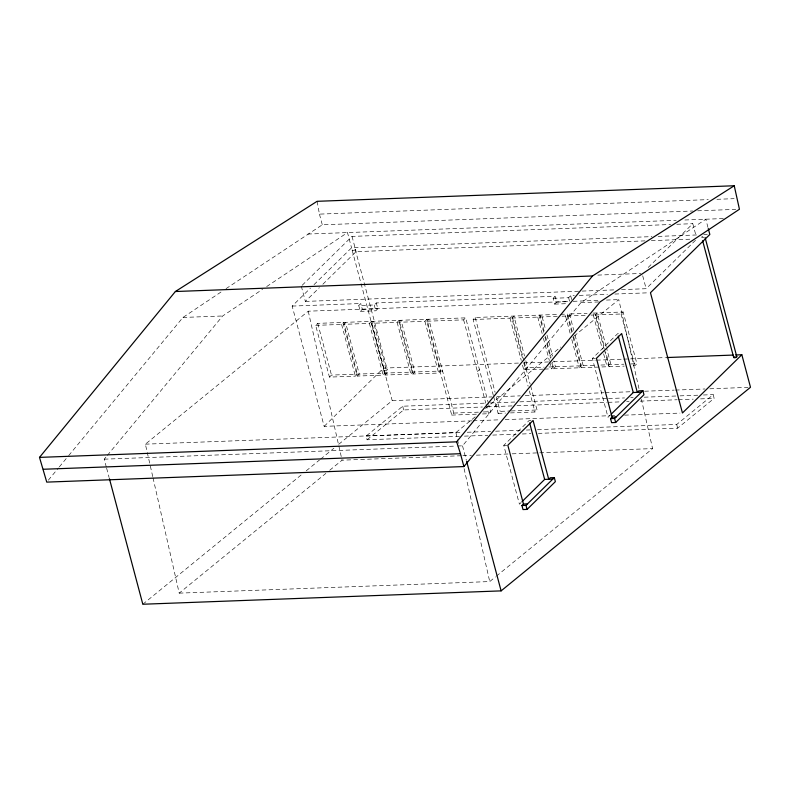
<?xml version="1.0" encoding="UTF-8"?>
<svg xmlns="http://www.w3.org/2000/svg" width="790" height="790" viewBox="0 0 790 790"><rect width="100%" height="100%" fill="white"/><g stroke="black" fill="none" stroke-linecap="round" stroke-linejoin="round"><path stroke-width="0.59" stroke-dasharray="3.95 2.96" d="M48.309 480.221L58.49 467.917M59.27 466.969L67.881 456.561M68.661 455.613L182.944 317.452L221.931 291.401M106.334 467.097L104.221 459.178L106.581 456.334M107.361 455.386L222.681 315.97L262.576 289.308M457.588 446.004L462.515 445.827L580.966 302.61L705.786 219.215L707.968 227.431M302.165 285.289L352.024 236.398L670.651 224.518M471.916 420.843L324.167 426.353L292.162 306.085L310.5 288.093M313.995 284.667L351.55 247.833L651.977 236.625M301.296 286.148L305.355 301.405L319.348 287.678M322.843 284.252L356.083 251.645L646.418 240.822M315.674 325.381L341.596 324.413L343.65 322.399L357.416 374.124L355.362 376.139L329.44 377.107L315.674 325.381L317.728 323.367L465.675 317.847L488.467 403.512M358.739 305.542L360.793 303.528L362.343 309.344L360.289 311.359L358.739 305.542L374.233 304.96L376.287 302.945L555.182 296.28L556.733 302.096L554.679 304.111L553.128 298.294L555.182 296.28M343.443 324.344L345.497 322.33L359.262 374.055L357.208 376.07L343.443 324.344L369.365 323.377L371.418 321.362L385.184 373.097L383.13 375.112L357.208 376.07M360.289 311.359L375.773 310.786L377.827 308.772L376.287 302.945M371.211 323.308L373.265 321.293L387.031 373.028L384.977 375.043L371.211 323.308L397.133 322.34L399.187 320.325L412.953 372.06L410.899 374.075L384.977 375.043M329.44 377.107L331.494 375.092L442.568 370.954L440.514 372.969M398.98 322.271L401.034 320.256L414.799 371.991L412.745 374.006L398.98 322.271L424.901 321.303L426.956 319.288L440.721 371.024L438.667 373.038L412.745 374.006M426.748 321.234L428.802 319.219L453.776 413.081L451.722 415.096L426.748 321.234L463.621 319.861L465.675 317.847M324.167 426.353L383.555 368.101L518.99 363.054M493.365 395.543L473.131 319.506L475.185 317.491L559.35 314.361M473.131 319.506L510.004 318.133L512.058 316.119L523.948 360.793M522.486 358.038L511.851 318.064L513.905 316.049L524.54 356.023M477.377 371.596L479.431 369.582M511.851 318.064L537.773 317.096L539.827 315.082L544.211 331.543M543.688 332.313L539.619 317.027L541.673 315.012L545.742 330.299M553.128 298.294L568.622 297.712L570.676 295.697L574.35 295.559M562.006 316.197L565.541 316.059L567.595 314.045L572.602 332.857M571.763 332.452L567.388 315.99L569.442 313.976L587.118 313.324M523.77 369.868L525.824 367.854L544.162 367.162M523.74 362.738L525.617 369.799L527.671 367.785L525.794 360.724M482.443 413.95L488.595 413.723L490.649 411.709L488.773 404.687M590.95 315.111L593.31 315.032L595.364 313.018L604.439 347.106M604.222 349.052L595.156 314.963L597.21 312.949L606.276 347.037M493.681 396.738L498.105 413.368L500.159 411.353L509.994 410.988M648.195 267.445L692.8 223.689L696.237 236.595M544.468 369.088L551.538 368.831L553.593 366.817L552.338 362.116M551.815 362.887L553.385 368.762L555.439 366.748L553.869 360.872M621.523 289.624L646.131 288.706L696.859 238.945M595.156 314.963L621.078 313.995L623.132 311.981L636.898 363.706L634.844 365.721L632.484 365.81M553.385 368.762L579.307 367.794L581.361 365.78L572.918 334.032M510.399 412.913L534.978 411.995L537.032 409.98L530.495 385.401M573.017 337.152L581.154 367.725L583.208 365.711L596.164 365.227M521.153 502.479L519.415 504.188L503.763 445.382L529.014 420.616L531.038 420.537M610.621 414.711L608.014 417.268L592.372 358.472L617.612 333.706L620.654 333.597M581.154 367.725L607.076 366.757L609.13 364.743L605.683 351.807M604.538 350.227L608.922 366.688L610.976 364.674L606.592 348.212M152.737 476.597L145.37 444.158L308.238 311.191L568.247 301.504M142.822 604.241L302.392 473.961M306.214 470.84L319.585 459.918M320.543 459.148L333.923 448.226M338.703 444.326L392.205 400.639L491.943 396.916M459.484 436.327L367.064 439.773L366.214 436.021L402.742 406.208L485.297 403.127M153.013 477.802L179.202 593.142L325.875 473.398M329.687 470.287L342.07 460.175L461.597 455.721M367.064 439.773L403.591 409.951L482.453 407.008M145.37 444.158L455.909 432.584L475.906 416.251M485.435 408.479L560.673 347.047M574.014 336.165L618.777 299.617L638.962 388.522M537.496 429.642L676.744 424.447L713.271 394.625L714.12 398.377L677.593 428.19L538.346 433.384M179.202 593.142L489.731 581.568L495.449 576.898M496.397 576.127L652.599 448.601L641.411 399.335M226.029 288.666L322.29 224.804L692.682 210.999M266.665 286.572L347.491 232.576L351.55 247.833M317.096 201.312L319.446 214.12L708.294 199.623M716.905 199.307L734.137 198.665M697.6 210.811L735.747 209.389M307.754 234.057L676.23 220.321M684.851 219.995L723.709 218.544M676.803 224.281L692.8 223.689M658.129 236.398L697.531 234.926M703.683 234.699L707.376 234.561M651.335 240.644L690.707 239.173M597.783 275.098L640.838 273.488M305.355 301.405L580.927 291.135M582.161 291.085L614.146 289.891M292.162 306.085L360.793 303.528M579.268 295.381L607.49 294.324M614.857 294.048L649.232 292.774M573.185 301.316L599.057 300.348M606.453 300.072L618.777 299.617M362.343 309.344L377.827 308.772M556.733 302.096L568.652 301.652M182.944 317.452L222.681 315.97M580.966 302.61L598.889 301.948M554.679 304.111L566.598 303.666M560.525 314.311L567.595 314.045M593.004 313.097L623.132 311.981M539.619 317.027L557.296 316.375M567.388 315.99L586.239 315.289M592.372 358.472L595.413 358.364M523.908 362.867L548.537 361.948M553.464 361.761L595.324 360.201M596.559 360.161L622.411 359.193M623.646 359.144L665.506 357.584M548.882 366.995L581.361 365.78M600.884 365.049L623.932 364.19M631.003 363.933L636.898 363.706M525.617 369.799L543.293 369.137M608.922 366.688L624.238 366.116M496.861 396.738L520.255 395.859M525.182 395.681L603.985 392.739M605.209 392.699L631.072 391.731M644.61 391.228L674.166 390.122M675.391 390.082L704.947 388.976M709.864 388.799L748.041 387.376M490.235 402.94L514.873 402.021M519.8 401.843L607.293 398.575M608.527 398.535L624.544 397.933M630.706 397.706L633.175 397.617M644.265 397.202L678.768 395.909M680.002 395.869L698.488 395.178M703.416 394.99L713.271 394.625M487.381 406.83L512.029 405.912M516.956 405.724L606.918 402.367M608.142 402.327L621.7 401.824M626.628 401.636L629.097 401.547M640.186 401.132L677.158 399.75M678.383 399.71L693.176 399.157M700.562 398.881L714.12 398.377M453.776 413.081L478.355 412.163M483.273 411.985L490.649 411.709M511.219 410.938L537.032 409.98M451.722 415.096L477.535 414.138M498.105 413.368L505.482 413.091M473.141 420.794L500.228 419.786M505.156 419.609L609.811 415.708M611.045 415.659L614.739 415.52M624.584 415.155L679.993 413.091M366.214 436.021L462.328 432.436M467.255 432.258L490.669 431.38M495.607 431.202L520.245 430.283M526.407 430.046L530.11 429.908M464.411 436.139L487.825 435.27M492.753 435.083L516.166 434.214M522.328 433.977L530.959 433.661M104.221 459.178L456.363 446.054M503.763 445.382L506.805 445.274M462.831 455.672L471.452 455.356M476.39 455.168L510.893 453.885M512.118 453.835L652.599 448.601M642.695 275.789L646.131 288.706M621.078 313.995L634.844 365.721M593.31 315.032L602.385 349.121M603.629 353.821L607.076 366.757M570.676 295.697L571.911 300.358M568.622 297.712L569.551 301.207M569.442 313.976L573.817 330.437M575.071 335.138L583.208 365.711M565.541 316.059L570.548 334.871M571.802 339.582L579.307 367.794M546.986 335L552.625 356.162M545.456 336.244L551.094 357.406M544.932 337.014L550.571 358.176M537.773 317.096L542.157 333.558M543.401 338.258L549.346 360.596M549.662 361.771L551.538 368.831M524.264 361.968L530.179 384.236M510.004 318.133L521.272 360.457M522.516 365.158L528.125 386.251M529.379 390.932L534.978 411.995M475.185 317.491L495.103 392.344M496.367 397.094L500.159 411.353M463.621 319.861L485.791 403.186M486.097 404.362L488.595 413.723M462.515 445.827L466.307 460.096M424.901 321.303L438.667 373.038M397.133 322.34L410.899 374.075M374.233 304.96L375.773 310.786M352.024 236.398L356.083 251.645M355.253 249.452A1.6 0.573 -14.9 0 1 353.012 250.529A1.6 0.573 -14.9 0 1 352.863 249.541A1.6 0.573 -14.9 0 1 355.253 249.452L387.258 369.72A1.6 0.573 -14.9 0 1 385.016 370.796A1.6 0.573 -14.9 0 1 384.868 369.809A1.6 0.573 -14.9 0 1 387.258 369.72M352.162 250.233L392.205 400.639M369.365 323.377L383.13 375.112M319.446 214.12L322.29 224.804M341.596 324.413L355.362 376.139M317.728 323.367L331.494 375.092M106.63 468.223L109.109 477.535M676.744 424.447L677.593 428.19M455.909 432.584L457.272 438.588M457.538 439.793L458.358 443.397M464.086 468.628L489.731 581.568M402.742 406.208L403.591 409.951M308.238 311.191L342.07 460.175M704.097 237.109A1.6 0.573 -14.9 0 1 701.708 237.247A1.6 0.573 -14.9 0 1 703.693 236.141A1.6 0.573 -14.9 0 1 704.404 236.941"/><path stroke-width="1.19" d="M39.5 457.39L175.37 291.52L317.096 201.312L734.236 185.759L739.44 209.251L600.094 301.899L463.898 466.564L46.748 482.117L39.5 457.39L456.65 441.837L592.52 275.967L734.236 185.759M522.022 501.62L544.656 479.421L552.773 479.115M611.5 413.861L633.264 392.512L641.371 392.205M523.464 504.03L507.822 445.234L533.072 420.468L548.714 479.263L550.245 477.762L554.304 477.614L555.37 481.653L527.068 509.412L523.01 509.56L521.943 505.531L523.464 504.03L527.523 503.882M612.072 417.12L596.42 358.324L621.671 333.558L637.313 392.353L638.843 390.853L642.902 390.704L643.969 394.733L615.667 422.502L611.608 422.65L610.542 418.621L612.072 417.12L616.121 416.972M521.943 505.531L525.992 505.383L554.304 477.614M610.542 418.621L614.6 418.473L642.902 390.704M109.425 478.72L142.822 604.241L501.107 590.88L750.5 387.278L741.84 354.74L682.451 412.992L650.456 292.725L709.845 234.472L708.284 228.606M175.37 291.52L592.52 275.967M666.74 357.544L733.219 355.066M735.688 354.967L741.84 354.74M43.332 469.26L460.471 453.707L463.898 466.564M456.65 441.837L460.471 453.707M705.115 237.612L736.793 356.695M702.646 240.772L733.703 357.465M618.244 336.056L633.264 392.512M614.6 418.473L615.667 422.502M529.636 422.966L544.656 479.421M525.992 505.383L527.068 509.412M466.623 461.281L501.107 590.88M735.944 356.389A1.6 0.573 -14.9 0 1 736.487 357.149A1.6 0.573 -14.9 0 1 734.117 357.742A1.6 0.573 -14.9 0 1 734.404 356.784"/></g></svg>
